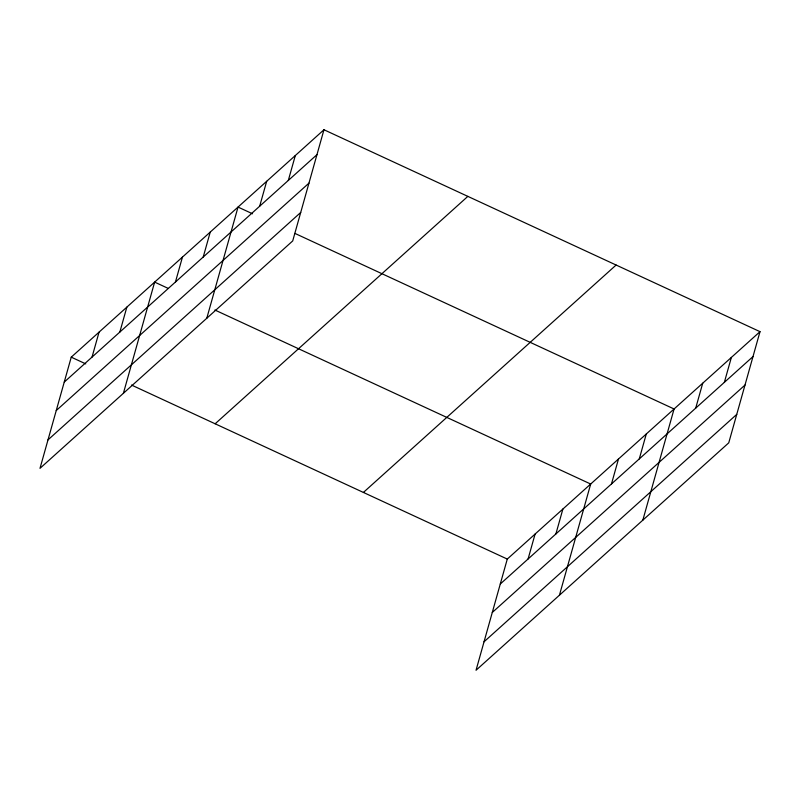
<?xml version="1.0" encoding="UTF-8"?>
<svg xmlns="http://www.w3.org/2000/svg" width="800" height="800" viewBox="0 0 800 800"><rect width="100%" height="100%" fill="white"/><g stroke="black" fill="none" stroke-linecap="round" stroke-linejoin="round"><path stroke-width="1.2" d="M323.96 129.75L71.25 357.16L40 468.34L292.71 240.93L323.96 129.75L760 331.66L728.75 442.84L476.04 670.25L507.29 559.07L760 331.66M92.04 357.07L99.05 332.15M119.84 332.05L126.85 307.13M123.39 393.29L154.64 282.11L168.03 288.31M175.44 282.02L182.44 257.1M203.23 257.01L210.24 232.08M206.79 318.25L238.04 207.07L252.54 213.78M259.67 206.22L266.68 181.29M288.31 180.44L295.32 155.52M528.08 558.98L535.09 534.06M555.88 533.97L562.89 509.04M559.43 595.21L590.69 484.03L214.88 310.01M611.48 483.94L618.48 459.01M639.28 458.92L646.28 434M642.83 520.16L674.08 408.98L294.93 233.41M695.71 408.13L702.72 383.21M724.35 382.36L731.36 357.43M64.25 382.09L316.95 154.67M56.24 410.55L308.95 183.14M48 439.88L300.71 212.46M215.14 423.79L467.85 196.38M363.4 492.44L616.11 265.03M500.29 584L752.99 356.58M492.29 612.46L744.99 385.05M484.04 641.79L736.75 414.38M71.25 357.16L85.75 363.88M131.49 385.05L507.29 559.07"/></g></svg>
